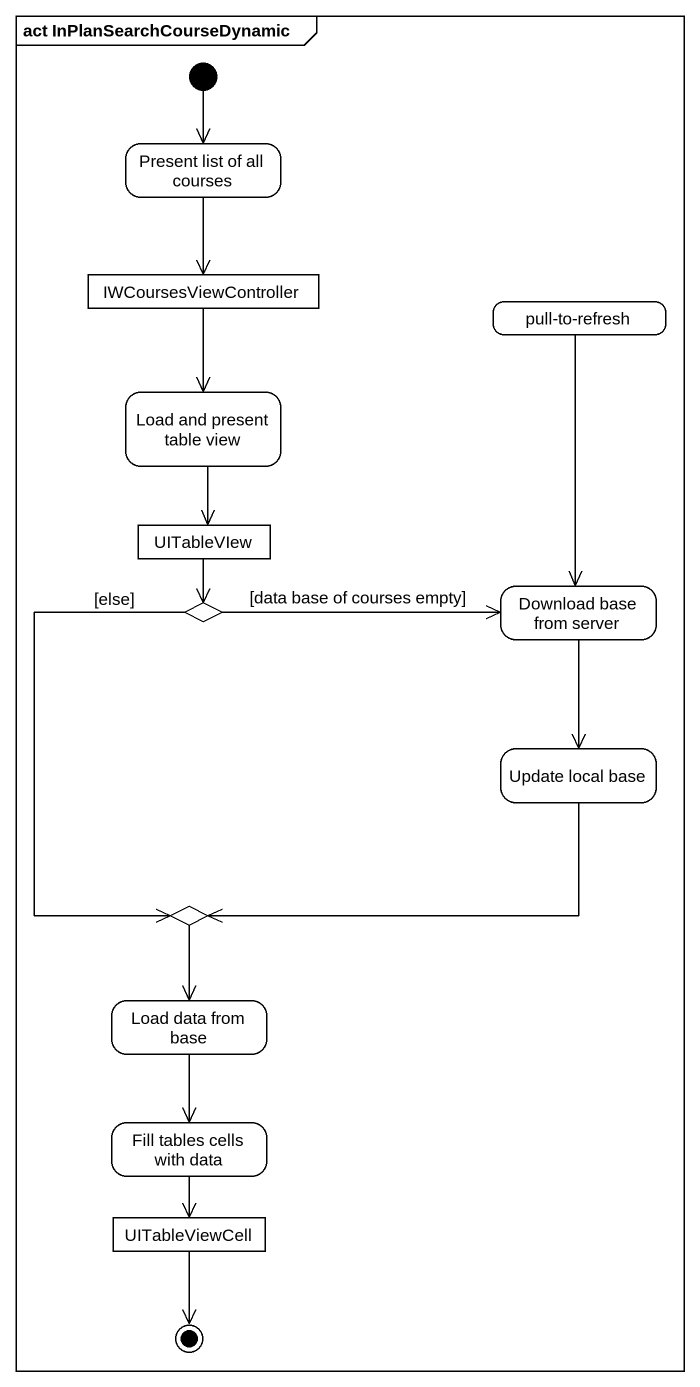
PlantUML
@startuml
mainframe act InPlanSearchCourseDynamic
hide empty description
state "Present list of all courses" as Present_list_of_all_courses
state IWCoursesViewController <<object>>
state "pull-to-refresh" as pull_to_refresh
state "Load and present table view" as Load_and_present_table_view
state UITableVIew <<object>>
state choice1 <<choice>>
state "Download base from server" as Download_base_from_server
state "Update local base" as Update_local_base
state choice2 <<choice>>
state "Load data from base" as Load_data_from_base
state "Fill tables cells with data" as Fill_tables_cells_with_data
state UITableViewCell <<object>>
[*] --> Present_list_of_all_courses
Present_list_of_all_courses --> IWCoursesViewController
IWCoursesViewController --> Load_and_present_table_view
pull_to_refresh --> Download_base_from_server
Load_and_present_table_view --> UITableVIew
UITableVIew --> choice1
choice1 -right-> Download_base_from_server : [data base of courses empty]
choice1 --> choice2 : [else]
Download_base_from_server --> Update_local_base
Update_local_base -left-> choice2
choice2 --> Load_data_from_base
Load_data_from_base --> Fill_tables_cells_with_data
Fill_tables_cells_with_data --> UITableViewCell
UITableViewCell --> [*]
@enduml
